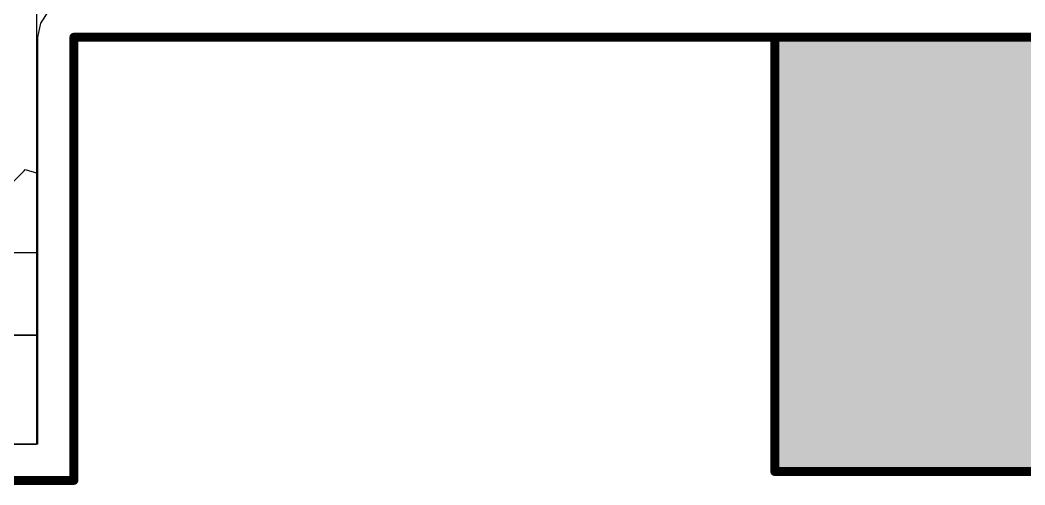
# Model space of a CAD drawing. Header units: inches. Extents: x -6 to 385, y -2 to 98.
# Drawn here: x 22.61 to 36.94, y -0.06 to 6.56 of the extents above; entities that cross this region are included whole.
import ezdxf

# ---------------------------------------------------------------- set-up
doc = ezdxf.new("R2010")
doc.units = ezdxf.units.IN
for name, color, linetype in [('Board outline', 216, 'Continuous'), ('Bottom Layer', 5, 'Continuous'), ('Bottom Overlay', 54, 'Continuous'), ('Keep-Out Layer', 6, 'Continuous'), ('Layer 1', 16, 'Continuous'), ('Layer 2', 76, 'Continuous'), ('Top Layer', 1, 'Continuous')]:
    doc.layers.add(name, color=color, linetype=linetype)

# ---------------------------------------------------------------- blocks, each defined once
blk = doc.blocks.new('38_SMD_M______B_9')
at = {"layer": 'Bottom Overlay'}
for points in [[(-7.899, -15.748), (-7.188, -15.748), (-7.188, -11.582), (-7.899, -11.582)], [(-5.436, -11.582), (-6.147, -11.582), (-6.147, -15.748), (-5.436, -15.748)], [(-7.899, -15.748), (-5.436, -15.748), (-5.436, -15.215), (-7.899, -15.215)]]:
    blk.add_hatch(color=54, dxfattribs=at).paths.add_polyline_path(points)
at = {"layer": 'Keep-Out Layer'}
blk.add_hatch(color=6, dxfattribs=at).paths.add_polyline_path([(-9.042, -16.383), (9.042, -16.383), (9.042, -10.287), (-9.042, -10.287)])
at = {"layer": 'Bottom Overlay'}
for points in [[(-9.096, -16.434, 0.127, 0.127, 0), (-9.096, -10.244, 0.127, 0.127, 0)], [(-9.096, -10.244, 0.127, 0.127, 0), (9.086, -10.244, 0.127, 0.127, 0)], [(-9.096, -16.434, 0.127, 0.127, 0), (9.091, -16.434, 0.127, 0.127, 0)]]:
    blk.add_lwpolyline(points, format="xyseb", dxfattribs=at)
for points in [[(-9.127, -10.244, 0.0635, 0.0635, 1), (-9.064, -10.244, 0.0635, 0.0635, 1)], [(-9.127, -10.244, 0.0635, 0.0635, 1), (-9.064, -10.244, 0.0635, 0.0635, 1)], [(-9.127, -16.434, 0.0635, 0.0635, 1), (-9.064, -16.434, 0.0635, 0.0635, 1)], [(-9.127, -16.434, 0.0635, 0.0635, 1), (-9.064, -16.434, 0.0635, 0.0635, 1)]]:
    blk.add_lwpolyline(points, format="xyseb", close=True, dxfattribs=at)

msp = doc.modelspace()

# ---------------------------------------------------------------- linework, layer by layer
at = {"layer": 'Board outline'}
for points in [[(23.374, 0, 0.127, 0.127, 0), (23.374, 6.316, 0.127, 0.127, 0)], [(23.374, 6.316, 0.127, 0.127, 0), (61.561, 6.316, 0.127, 0.127, 0)], [(0, 0, 0.127, 0.127, 0), (23.374, 0, 0.127, 0.127, 0)]]:
    msp.add_lwpolyline(points, format="xyseb", dxfattribs=at)
for points in [[(23.343, 6.316, 0.0635, 0.0635, 1), (23.406, 6.316, 0.0635, 0.0635, 1)], [(23.343, 6.316, 0.0635, 0.0635, 1), (23.406, 6.316, 0.0635, 0.0635, 1)], [(23.343, 0, 0.0635, 0.0635, 1), (23.406, 0, 0.0635, 0.0635, 1)], [(23.343, 0, 0.0635, 0.0635, 1), (23.406, 0, 0.0635, 0.0635, 1)]]:
    msp.add_lwpolyline(points, format="xyseb", close=True, dxfattribs=at)
at = {"layer": 'Bottom Layer'}
for p, q in [((19.116, 3.246), (22.856, 3.246)), ((22.856, 3.246), (22.856, 2.068)), ((22.856, 2.068), (19.116, 2.068)), ((22.154, 2.068), (22.856, 2.068)), ((22.856, 2.068), (22.856, 0.518)), ((22.856, 0.518), (19.403, 0.518))]:
    msp.add_line(p, q, dxfattribs=at)
at = {"layer": 'Layer 1'}
for p, q in [((23.008, 6.682), (22.896, 6.514)), ((22.896, 6.514), (22.856, 6.316)), ((22.856, 6.316), (22.856, 0.518)), ((22.856, 0.518), (0.302, 0.518))]:
    msp.add_line(p, q, dxfattribs=at)
at = {"layer": 'Layer 2'}
for p, q in [((22.84, 6.838), (22.84, 0.514)), ((22.84, 0.514), (11.981, 0.514))]:
    msp.add_line(p, q, dxfattribs=at)
at = {"layer": 'Top Layer'}
for p, q in [((22.245, 3.992), (22.665, 4.413)), ((22.665, 4.413), (22.679, 4.433)), ((22.679, 4.433), (22.856, 4.379)), ((22.856, 4.379), (22.856, 0.518)), ((22.856, 0.518), (12.904, 0.518))]:
    msp.add_line(p, q, dxfattribs=at)

# ---------------------------------------------------------------- block references
msp.add_blockref('38_SMD_M______B_9', (42.47, 16.56))

doc.saveas('drawing.dxf')
